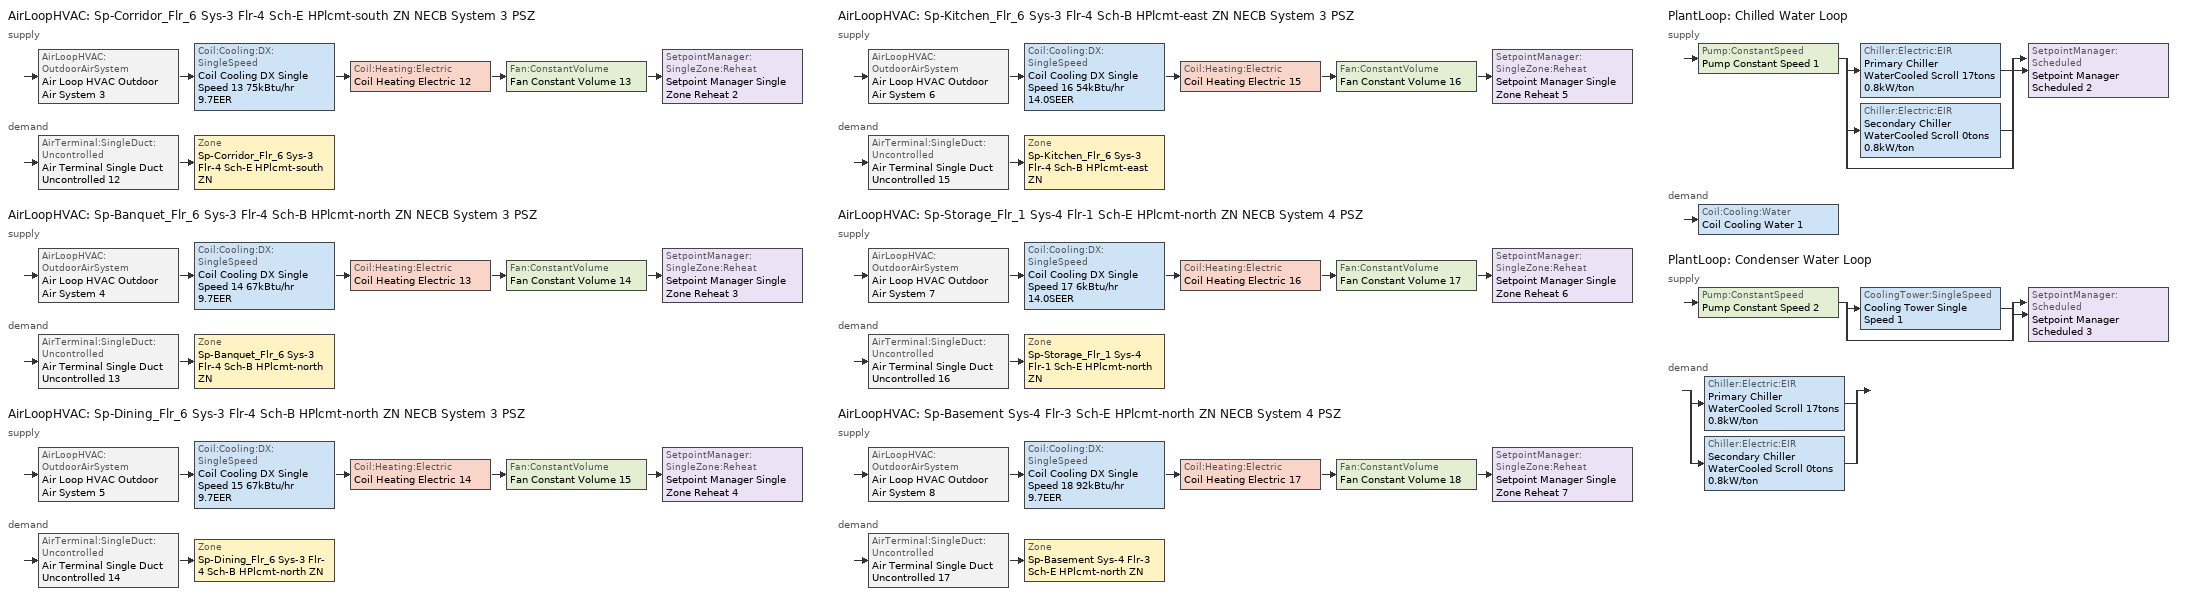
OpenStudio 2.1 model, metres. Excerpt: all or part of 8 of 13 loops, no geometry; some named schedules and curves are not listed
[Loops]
AirLoopHVAC 'Sp-Corridor_Flr_6 Sys-3 Flr-4 Sch-E HPlcmt-south ZN NECB System 3 PSZ'
 supply: AirLoopHVAC:OutdoorAirSystem 'Air Loop HVAC Outdoor Air System 3' > Coil:Cooling:DX:SingleSpeed 'Coil Cooling DX Single Speed 13 75kBtu/hr 9.7EER' > Coil:Heating:Electric 'Coil Heating Electric 12' > Fan:ConstantVolume 'Fan Constant Volume 13' > SetpointManager:SingleZone:Reheat 'Setpoint Manager Single Zone Reheat 2'
 demand: AirTerminal:SingleDuct:Uncontrolled 'Air Terminal Single Duct Uncontrolled 12' > Zone 'Sp-Corridor_Flr_6 Sys-3 Flr-4 Sch-E HPlcmt-south ZN'
AirLoopHVAC 'Sp-Banquet_Flr_6 Sys-3 Flr-4 Sch-B HPlcmt-north ZN NECB System 3 PSZ'
 supply: AirLoopHVAC:OutdoorAirSystem 'Air Loop HVAC Outdoor Air System 4' > Coil:Cooling:DX:SingleSpeed 'Coil Cooling DX Single Speed 14 67kBtu/hr 9.7EER' > Coil:Heating:Electric 'Coil Heating Electric 13' > Fan:ConstantVolume 'Fan Constant Volume 14' > SetpointManager:SingleZone:Reheat 'Setpoint Manager Single Zone Reheat 3'
 demand: AirTerminal:SingleDuct:Uncontrolled 'Air Terminal Single Duct Uncontrolled 13' > Zone 'Sp-Banquet_Flr_6 Sys-3 Flr-4 Sch-B HPlcmt-north ZN'
AirLoopHVAC 'Sp-Dining_Flr_6 Sys-3 Flr-4 Sch-B HPlcmt-north ZN NECB System 3 PSZ'
 supply: AirLoopHVAC:OutdoorAirSystem 'Air Loop HVAC Outdoor Air System 5' > Coil:Cooling:DX:SingleSpeed 'Coil Cooling DX Single Speed 15 67kBtu/hr 9.7EER' > Coil:Heating:Electric 'Coil Heating Electric 14' > Fan:ConstantVolume 'Fan Constant Volume 15' > SetpointManager:SingleZone:Reheat 'Setpoint Manager Single Zone Reheat 4'
 demand: AirTerminal:SingleDuct:Uncontrolled 'Air Terminal Single Duct Uncontrolled 14' > Zone 'Sp-Dining_Flr_6 Sys-3 Flr-4 Sch-B HPlcmt-north ZN'
AirLoopHVAC 'Sp-Kitchen_Flr_6 Sys-3 Flr-4 Sch-B HPlcmt-east ZN NECB System 3 PSZ'
 supply: AirLoopHVAC:OutdoorAirSystem 'Air Loop HVAC Outdoor Air System 6' > Coil:Cooling:DX:SingleSpeed 'Coil Cooling DX Single Speed 16 54kBtu/hr 14.0SEER' > Coil:Heating:Electric 'Coil Heating Electric 15' > Fan:ConstantVolume 'Fan Constant Volume 16' > SetpointManager:SingleZone:Reheat 'Setpoint Manager Single Zone Reheat 5'
 demand: AirTerminal:SingleDuct:Uncontrolled 'Air Terminal Single Duct Uncontrolled 15' > Zone 'Sp-Kitchen_Flr_6 Sys-3 Flr-4 Sch-B HPlcmt-east ZN'
AirLoopHVAC 'Sp-Storage_Flr_1 Sys-4 Flr-1 Sch-E HPlcmt-north ZN NECB System 4 PSZ'
 supply: AirLoopHVAC:OutdoorAirSystem 'Air Loop HVAC Outdoor Air System 7' > Coil:Cooling:DX:SingleSpeed 'Coil Cooling DX Single Speed 17 6kBtu/hr 14.0SEER' > Coil:Heating:Electric 'Coil Heating Electric 16' > Fan:ConstantVolume 'Fan Constant Volume 17' > SetpointManager:SingleZone:Reheat 'Setpoint Manager Single Zone Reheat 6'
 demand: AirTerminal:SingleDuct:Uncontrolled 'Air Terminal Single Duct Uncontrolled 16' > Zone 'Sp-Storage_Flr_1 Sys-4 Flr-1 Sch-E HPlcmt-north ZN'
AirLoopHVAC 'Sp-Basement Sys-4 Flr-3 Sch-E HPlcmt-north ZN NECB System 4 PSZ'
 supply: AirLoopHVAC:OutdoorAirSystem 'Air Loop HVAC Outdoor Air System 8' > Coil:Cooling:DX:SingleSpeed 'Coil Cooling DX Single Speed 18 92kBtu/hr 9.7EER' > Coil:Heating:Electric 'Coil Heating Electric 17' > Fan:ConstantVolume 'Fan Constant Volume 18' > SetpointManager:SingleZone:Reheat 'Setpoint Manager Single Zone Reheat 7'
 demand: AirTerminal:SingleDuct:Uncontrolled 'Air Terminal Single Duct Uncontrolled 17' > Zone 'Sp-Basement Sys-4 Flr-3 Sch-E HPlcmt-north ZN'
PlantLoop 'Chilled Water Loop'
 supply: Pump:ConstantSpeed 'Pump Constant Speed 1' > split
  | Chiller:Electric:EIR 'Primary Chiller WaterCooled Scroll 17tons 0.8kW/ton'
  | Chiller:Electric:EIR 'Secondary Chiller WaterCooled Scroll 0tons 0.8kW/ton'
  | bypass
  join > SetpointManager:Scheduled 'Setpoint Manager Scheduled 2'
 demand: Coil:Cooling:Water 'Coil Cooling Water 1'
PlantLoop 'Condenser Water Loop'
 supply: Pump:ConstantSpeed 'Pump Constant Speed 2' > split
  | CoolingTower:SingleSpeed 'Cooling Tower Single Speed 1'
  | bypass
  join > SetpointManager:Scheduled 'Setpoint Manager Scheduled 3'
 demand: split
  | Chiller:Electric:EIR 'Primary Chiller WaterCooled Scroll 17tons 0.8kW/ton'
  | Chiller:Electric:EIR 'Secondary Chiller WaterCooled Scroll 0tons 0.8kW/ton'
[Sizing:Zone] Zone Cooling Design Supply Air Temperature Input Method=SupplyAirTemperature; Zone Cooling Design Supply Air Temperature {C}=13; Zone Cooling Design Supply Air Temperature Difference {deltaC}=11.11; Zone Heating Design Supply Air Temperature Input Method=SupplyAirTemperature; Zone Heating Design Supply Air Temperature {C}=43; Zone Heating Design Supply Air Temperature Difference {deltaC}=11.11; Zone Cooling Design Supply Air Humidity Ratio {kg-H2O/kg-air}=0.0085; Zone Heating Design Supply Air Humidity Ratio {kg-H2O/kg-air}=0.008; Zone Heating Sizing Factor=1.3; Zone Cooling Sizing Factor=1.1; Cooling Design Air Flow Method=DesignDay; Heating Design Air Flow Method=DesignDay; Account for Dedicated Outdoor Air System=No; Dedicated Outdoor Air System Control Strategy=NeutralSupplyAir; Dedicated Outdoor Air Low Setpoint Temperature for Design {C}=autosize; Dedicated Outdoor Air High Setpoint Temperature for Design {C}=autosize
Sp-Corridor_Flr_6 Sys-3 Flr-4 Sch-E HPlcmt-south ZN; Sp-Banquet_Flr_6 Sys-3 Flr-4 Sch-B HPlcmt-north ZN; Sp-Dining_Flr_6 Sys-3 Flr-4 Sch-B HPlcmt-north ZN; Sp-Kitchen_Flr_6 Sys-3 Flr-4 Sch-B HPlcmt-east ZN; Sp-Storage_Flr_1 Sys-4 Flr-1 Sch-E HPlcmt-north ZN; Sp-Basement Sys-4 Flr-3 Sch-E HPlcmt-north ZN
[Zone equipment]
Sp-Corridor_Flr_6 Sys-3 Flr-4 Sch-E HPlcmt-south ZN: Air Terminal Single Duct Uncontrolled 12, Zone HVAC Baseboard Convective Water 12
Sp-Banquet_Flr_6 Sys-3 Flr-4 Sch-B HPlcmt-north ZN: Air Terminal Single Duct Uncontrolled 13, Zone HVAC Baseboard Convective Water 13
Sp-Dining_Flr_6 Sys-3 Flr-4 Sch-B HPlcmt-north ZN: Air Terminal Single Duct Uncontrolled 14, Zone HVAC Baseboard Convective Water 14
Sp-Kitchen_Flr_6 Sys-3 Flr-4 Sch-B HPlcmt-east ZN: Air Terminal Single Duct Uncontrolled 15, Zone HVAC Baseboard Convective Water 15
Sp-Storage_Flr_1 Sys-4 Flr-1 Sch-E HPlcmt-north ZN: Air Terminal Single Duct Uncontrolled 16, Zone HVAC Baseboard Convective Water 16
Sp-Basement Sys-4 Flr-3 Sch-E HPlcmt-north ZN: Air Terminal Single Duct Uncontrolled 17, Zone HVAC Baseboard Convective Water 17
[PlantLoop] Plant Loop Volume {m3}=Autocalculate; Load Distribution Scheme=Optimal
Chilled Water Loop; Condenser Water Loop
[Sizing:Plant] Loop Design Temperature Difference {deltaC}=6; Sizing Option=NonCoincident; Zone Timesteps in Averaging Window=1; Coincident Sizing Factor Mode=None
Name | Loop Type | Design Loop Exit Temperature {C}
Chilled Water Loop | Cooling | 7
Condenser Water Loop | Condenser | 29
[AirLoopHVAC] Design Supply Air Flow Rate {m3/s}=AutoSize
Name | Availability Schedule | Availability Manager
Sp-Corridor_Flr_6 Sys-3 Flr-4 Sch-E HPlcmt-south ZN NECB System 3 PSZ | Sp-Corridor_Flr_6 Sys-3 Flr-4 Sch-E HPlcmt-south ZN NECB System 3 PSZ Occ Sch | Availability Manager Night Cycle 4
Sp-Banquet_Flr_6 Sys-3 Flr-4 Sch-B HPlcmt-north ZN NECB System 3 PSZ | Sp-Banquet_Flr_6 Sys-3 Flr-4 Sch-B HPlcmt-north ZN NECB System 3 PSZ Occ Sch | Availability Manager Night Cycle 2
Sp-Dining_Flr_6 Sys-3 Flr-4 Sch-B HPlcmt-north ZN NECB System 3 PSZ | Sp-Dining_Flr_6 Sys-3 Flr-4 Sch-B HPlcmt-north ZN NECB System 3 PSZ Occ Sch | Availability Manager Night Cycle 5
Sp-Kitchen_Flr_6 Sys-3 Flr-4 Sch-B HPlcmt-east ZN NECB System 3 PSZ | Sp-Kitchen_Flr_6 Sys-3 Flr-4 Sch-B HPlcmt-east ZN NECB System 3 PSZ Occ Sch | Availability Manager Night Cycle 6
Sp-Storage_Flr_1 Sys-4 Flr-1 Sch-E HPlcmt-north ZN NECB System 4 PSZ | Always On Discrete
Sp-Basement Sys-4 Flr-3 Sch-E HPlcmt-north ZN NECB System 4 PSZ | Sp-Basement Sys-4 Flr-3 Sch-E HPlcmt-north ZN NECB System 4 PSZ Occ Sch | Availability Manager Night Cycle 3
[Sizing:System] Type of Load to Size On=Sensible; Design Outdoor Air Flow Rate {m3/s}=Autosize; Minimum System Air Flow Ratio=1; Preheat Design Temperature {C}=7; Preheat Design Humidity Ratio {kg-H2O/kg-Air}=0.008; Precool Design Temperature {C}=13; Precool Design Humidity Ratio {kg-H2O/kg-Air}=0.008; Central Cooling Design Supply Air Temperature {C}=13; Central Heating Design Supply Air Temperature {C}=43; Sizing Option=NonCoincident; 100% Outdoor Air in Cooling=No; 100% Outdoor Air in Heating=No; Central Cooling Design Supply Air Humidity Ratio {kg-H2O/kg-Air}=0.0085; Central Heating Design Supply Air Humidity Ratio {kg-H2O/kg-Air}=0.008; Cooling Design Air Flow Method=DesignDay; Cooling Design Air Flow Rate {m3/s}=0; Heating Design Air Flow Method=DesignDay; Heating Design Air Flow Rate {m3/s}=0; System Outdoor Air Method=ZoneSum; Zone Maximum Outdoor Air Fraction=1; Cooling Supply Air Flow Rate Per Floor Area {m3/s-m2}=0.00996765; Cooling Fraction of Autosized Cooling Supply Air Flow Rate=1; Cooling Supply Air Flow Rate Per Unit Cooling Capacity {m3/s-W}=3.94755e-05; Heating Supply Air Flow Rate Per Floor Area {m3/s-m2}=0.00996765; Heating Fraction of Autosized Heating Supply Air Flow Rate=1; Heating Fraction of Autosized Cooling Supply Air Flow Rate=1; Heating Supply Air Flow Rate Per Unit Heating Capacity {m3/s-W}=3.15882e-05; Cooling Design Capacity Method=CoolingDesignCapacity; Cooling Design Capacity {W}=autosize; Cooling Design Capacity Per Floor Area {W/m2}=234.7; Fraction of Autosized Cooling Design Capacity=1; Heating Design Capacity Method=HeatingDesignCapacity; Heating Design Capacity {W}=autosize; Heating Design Capacity Per Floor Area {W/m2}=157; Fraction of Autosized Heating Design Capacity=1; Central Cooling Capacity Control Method=OnOff
Sp-Corridor_Flr_6 Sys-3 Flr-4 Sch-E HPlcmt-south ZN NECB System 3 PSZ; Sp-Banquet_Flr_6 Sys-3 Flr-4 Sch-B HPlcmt-north ZN NECB System 3 PSZ; Sp-Dining_Flr_6 Sys-3 Flr-4 Sch-B HPlcmt-north ZN NECB System 3 PSZ; Sp-Kitchen_Flr_6 Sys-3 Flr-4 Sch-B HPlcmt-east ZN NECB System 3 PSZ; Sp-Storage_Flr_1 Sys-4 Flr-1 Sch-E HPlcmt-north ZN NECB System 4 PSZ; Sp-Basement Sys-4 Flr-3 Sch-E HPlcmt-north ZN NECB System 4 PSZ
[Fan:ConstantVolume] Availability Schedule=Always On Discrete; Fan Efficiency=0.39975; Pressure Rise {Pa}=640; Maximum Flow Rate {m3/s}=AutoSize; Motor Efficiency=0.615
Fan Constant Volume 13; Fan Constant Volume 14; Fan Constant Volume 15; Fan Constant Volume 16; Fan Constant Volume 17; Fan Constant Volume 18
[Coil:Cooling:DX:SingleSpeed] Availability Schedule=Always On Discrete; Rated Total Cooling Capacity {W}=autosize; Rated Sensible Heat Ratio=autosize; Rated Air Flow Rate {m3/s}=autosize; Rated Evaporator Fan Power Per Volume Flow Rate {W/(m3/s)}=773.3; Condenser Type=AirCooled; Evaporative Condenser Effectiveness=0; Evaporative Condenser Air Flow Rate {m3/s}=Autosize; Evaporative Condenser Pump Rated Power Consumption {W}=Autosize; Crankcase Heater Capacity {W}=0; Maximum Outdoor Dry-Bulb Temperature for Crankcase Heater Operation {C}=0; Basin Heater Capacity {W/K}=0; Basin Heater Setpoint Temperature {C}=10
Name | Rated COP {W/W} | Total Cooling Capacity Function of Temperature Curve | Total Cooling Capacity Function of Flow Fraction Curve | Energy Input Ratio Function of Temperature Curve | Energy Input Ratio Function of Flow Fraction Curve | Part Load Fraction Correlation Curve
Coil Cooling DX Single Speed 13 75kBtu/hr 9.7EER | 3.33576 | DXCOOL-NECB2011-REF-CAPFT 4 | DXCOOL-NECB2011-REF-CAPFFLOW 4 | DXCOOL-NECB2011-REF-COOLEIRFT 4 | DXCOOL-NECB2011-REF-COOLEIRFFLOW 4 | DXCOOL-NECB2011-REF-COOLPLFFPLR 4
Coil Cooling DX Single Speed 14 67kBtu/hr 9.7EER | 3.32962 | DXCOOL-NECB2011-REF-CAPFT 5 | DXCOOL-NECB2011-REF-CAPFFLOW 5 | DXCOOL-NECB2011-REF-COOLEIRFT 5 | DXCOOL-NECB2011-REF-COOLEIRFFLOW 5 | DXCOOL-NECB2011-REF-COOLPLFFPLR 5
Coil Cooling DX Single Speed 15 67kBtu/hr 9.7EER | 3.32962 | DXCOOL-NECB2011-REF-CAPFT 6 | DXCOOL-NECB2011-REF-CAPFFLOW 6 | DXCOOL-NECB2011-REF-COOLEIRFT 6 | DXCOOL-NECB2011-REF-COOLEIRFFLOW 6 | DXCOOL-NECB2011-REF-COOLPLFFPLR 6
Coil Cooling DX Single Speed 16 54kBtu/hr 14.0SEER | 3.8248 | DXCOOL-NECB2011-REF-CAPFT 7 | DXCOOL-NECB2011-REF-CAPFFLOW 7 | DXCOOL-NECB2011-REF-COOLEIRFT 7 | DXCOOL-NECB2011-REF-COOLEIRFFLOW 7 | DXCOOL-NECB2011-REF-COOLPLFFPLR 7
Coil Cooling DX Single Speed 17 6kBtu/hr 14.0SEER | 3.8248 | DXCOOL-NECB2011-REF-CAPFT 8 | DXCOOL-NECB2011-REF-CAPFFLOW 8 | DXCOOL-NECB2011-REF-COOLEIRFT 8 | DXCOOL-NECB2011-REF-COOLEIRFFLOW 8 | DXCOOL-NECB2011-REF-COOLPLFFPLR 8
Coil Cooling DX Single Speed 18 92kBtu/hr 9.7EER | 3.34887 | DXCOOL-NECB2011-REF-CAPFT 9 | DXCOOL-NECB2011-REF-CAPFFLOW 9 | DXCOOL-NECB2011-REF-COOLEIRFT 9 | DXCOOL-NECB2011-REF-COOLEIRFFLOW 9 | DXCOOL-NECB2011-REF-COOLPLFFPLR 9
[Controller:OutdoorAir] Minimum Outdoor Air Flow Rate {m3/s}=0; Maximum Outdoor Air Flow Rate {m3/s}=Autosize; Economizer Control Action Type=ModulateFlow; Lockout Type=NoLockout; Minimum Limit Type=FixedMinimum; High Humidity Control=No; Heat Recovery Bypass Control Type=BypassWhenWithinEconomizerLimits
Name | Economizer Control Type | Minimum Outdoor Air Schedule | Controller Mechanical Ventilation | Economizer Maximum Limit Dry-Bulb Temperature {C} | Economizer Maximum Limit Enthalpy {J/kg} | Economizer Minimum Limit Dry-Bulb Temperature {C}
Controller Outdoor Air 3 | DifferentialEnthalpy | Sp-Corridor_Flr_6 Sys-3 Flr-4 Sch-E HPlcmt-south ZN NECB System 3 PSZ Occ Sch | Controller Mechanical Ventilation 3
Controller Outdoor Air 4 | NoEconomizer | Sp-Banquet_Flr_6 Sys-3 Flr-4 Sch-B HPlcmt-north ZN NECB System 3 PSZ Occ Sch | Controller Mechanical Ventilation 4 | 28 | 64000 | -100
Controller Outdoor Air 5 | NoEconomizer | Sp-Dining_Flr_6 Sys-3 Flr-4 Sch-B HPlcmt-north ZN NECB System 3 PSZ Occ Sch | Controller Mechanical Ventilation 5 | 28 | 64000 | -100
Controller Outdoor Air 6 | NoEconomizer | Sp-Kitchen_Flr_6 Sys-3 Flr-4 Sch-B HPlcmt-east ZN NECB System 3 PSZ Occ Sch | Controller Mechanical Ventilation 6 | 28 | 64000 | -100
Controller Outdoor Air 7 | NoEconomizer | Always On Discrete | Controller Mechanical Ventilation 7 | 28 | 64000 | -100
Controller Outdoor Air 8 | DifferentialEnthalpy | Sp-Basement Sys-4 Flr-3 Sch-E HPlcmt-north ZN NECB System 4 PSZ Occ Sch | Controller Mechanical Ventilation 8
[Controller:MechanicalVentilation] Availability Schedule=Always On Discrete; System Outdoor Air Method=ZoneSum
Controller Mechanical Ventilation 3; Controller Mechanical Ventilation 4; Controller Mechanical Ventilation 5; Controller Mechanical Ventilation 6; Controller Mechanical Ventilation 7; Controller Mechanical Ventilation 8
[AirLoopHVAC:OutdoorAirSystem]
Name | Controller
Air Loop HVAC Outdoor Air System 3 | Controller Outdoor Air 3
Air Loop HVAC Outdoor Air System 4 | Controller Outdoor Air 4
Air Loop HVAC Outdoor Air System 5 | Controller Outdoor Air 5
Air Loop HVAC Outdoor Air System 6 | Controller Outdoor Air 6
Air Loop HVAC Outdoor Air System 7 | Controller Outdoor Air 7
Air Loop HVAC Outdoor Air System 8 | Controller Outdoor Air 8
[Controller:WaterCoil]
Controller Water Coil 2: Water Coil=Coil Cooling Water 1; Action=Reverse; Minimum Actuated Flow {m3/s}=0
[SetpointManager:Scheduled] Control Variable=Temperature
Name | Schedule
Setpoint Manager Scheduled 2 | CHW Temp
Setpoint Manager Scheduled 3 | CW Temp
[Coil:Heating:Electric] Availability Schedule=Always On Discrete
Coil Heating Electric 12; Coil Heating Electric 13; Coil Heating Electric 14; Coil Heating Electric 15; Coil Heating Electric 16; Coil Heating Electric 17
[AirTerminal:SingleDuct:Uncontrolled] Availability Schedule=Always On Discrete; Maximum Air Flow Rate {m3/s}=AutoSize
Air Terminal Single Duct Uncontrolled 12; Air Terminal Single Duct Uncontrolled 13; Air Terminal Single Duct Uncontrolled 14; Air Terminal Single Duct Uncontrolled 15; Air Terminal Single Duct Uncontrolled 16; Air Terminal Single Duct Uncontrolled 17
[SetpointManager:SingleZone:Reheat] Minimum Supply Air Temperature {C}=13; Maximum Supply Air Temperature {C}=43
Name | Control Zone
Setpoint Manager Single Zone Reheat 2 | Sp-Corridor_Flr_6 Sys-3 Flr-4 Sch-E HPlcmt-south ZN
Setpoint Manager Single Zone Reheat 3 | Sp-Banquet_Flr_6 Sys-3 Flr-4 Sch-B HPlcmt-north ZN
Setpoint Manager Single Zone Reheat 4 | Sp-Dining_Flr_6 Sys-3 Flr-4 Sch-B HPlcmt-north ZN
Setpoint Manager Single Zone Reheat 5 | Sp-Kitchen_Flr_6 Sys-3 Flr-4 Sch-B HPlcmt-east ZN
Setpoint Manager Single Zone Reheat 6 | Sp-Storage_Flr_1 Sys-4 Flr-1 Sch-E HPlcmt-north ZN
Setpoint Manager Single Zone Reheat 7 | Sp-Basement Sys-4 Flr-3 Sch-E HPlcmt-north ZN
[Pump:ConstantSpeed] Rated Flow Rate {m3/s}=autosize; Rated Pump Head {Pa}=179352; Rated Power Consumption {W}=autosize; Fraction of Motor Inefficiencies to Fluid Stream=0; Pump Control Type=Intermittent
Name | Motor Efficiency
Pump Constant Speed 1 | 0.855
Pump Constant Speed 2 | 0.865
[Chiller:Electric:EIR] Reference COP {W/W}=4.5032; Minimum Part Load Ratio=0.25; Minimum Unloading Ratio=0.25; Condenser Type=WaterCooled; Chiller Flow Mode=LeavingSetpointModulated; Design Heat Recovery Water Flow Rate {m3/s}=0; Sizing Factor=1; Basin Heater Capacity {W/K}=0; Basin Heater Setpoint Temperature {C}=10
Name | Reference Capacity {W} | Cooling Capacity Function of Temperature Curve | Electric Input to Cooling Output Ratio Function of Temperature Curve | Electric Input to Cooling Output Ratio Function of Part Load Ratio Curve
Primary Chiller WaterCooled Scroll 17tons 0.8kW/ton | 59915.3 | WaterCooled_Scroll_CAPFT_NECB2011 | WaterCooled_Scroll_EIRFT_NECB2011 | WaterCooled_Scroll_EIRFPLR_NECB2011
Secondary Chiller WaterCooled Scroll 0tons 0.8kW/ton | 0.001 | WaterCooled_Scroll_CAPFT_NECB2011 1 | WaterCooled_Scroll_EIRFT_NECB2011 1 | WaterCooled_Scroll_EIRFPLR_NECB2011 1
[CoolingTower:SingleSpeed]
Cooling Tower Single Speed 1: Design Water Flow Rate {m3/s}=autosize; Design Air Flow Rate {m3/s}=autosize; Fan Power at Design Air Flow Rate {W}=1098.31; U-Factor Times Area Value at Design Air Flow Rate {W/K}=autosize; Air Flow Rate in Free Convection Regime {m3/s}=autosize; U-Factor Times Area Value at Free Convection Air Flow Rate {W/K}=autosize; Performance Input Method=UFactorTimesAreaAndDesignWaterFlowRate; Free Convection Capacity {W}=0; Basin Heater Capacity {W/K}=0; Evaporation Loss Mode=LossFactor; Evaporation Loss Factor {percent/K}=0.2; Drift Loss Percent {percent}=0.008; Blowdown Calculation Mode=ConcentrationRatio; Blowdown Concentration Ratio=3; Capacity Control=FanCycling; Number of Cells=1; Cell Control=MinimalCell; Cell Minimum  Water Flow Rate Fraction=0.33; Cell Maximum Water Flow Rate Fraction=2.5; Sizing Factor=1
[Coil:Cooling:Water]
Coil Cooling Water 1: Availability Schedule=Always On Discrete
[AvailabilityManager:NightCycle] Control Type=CycleOnAny; Thermostat Tolerance {deltaC}=1; Cycling Run Time {s}=3600
Availability Manager Night Cycle 2; Availability Manager Night Cycle 3; Availability Manager Night Cycle 4; Availability Manager Night Cycle 5; Availability Manager Night Cycle 6
[Schedule:Ruleset]
Name | Default Day Schedule | Summer Design Day Schedule | Winter Design Day Schedule
Sp-Banquet_Flr_6 Sys-3 Flr-4 Sch-B HPlcmt-north ZN NECB System 3 PSZ Occ Sch | Sp-Banquet_Flr_6 Sys-3 Flr-4 Sch-B HPlcmt-north ZN NECB System 3 PSZ Occ Sch Default | Sp-Banquet_Flr_6 Sys-3 Flr-4 Sch-B HPlcmt-north ZN NECB System 3 PSZ Occ Sch Summer Design Day | Sp-Banquet_Flr_6 Sys-3 Flr-4 Sch-B HPlcmt-north ZN NECB System 3 PSZ Occ Sch Winter Design Day
Sp-Basement Sys-4 Flr-3 Sch-E HPlcmt-north ZN NECB System 4 PSZ Occ Sch | Sp-Basement Sys-4 Flr-3 Sch-E HPlcmt-north ZN NECB System 4 PSZ Occ Sch Default | Sp-Basement Sys-4 Flr-3 Sch-E HPlcmt-north ZN NECB System 4 PSZ Occ Sch Summer Design Day | Sp-Basement Sys-4 Flr-3 Sch-E HPlcmt-north ZN NECB System 4 PSZ Occ Sch Winter Design Day
Sp-Corridor_Flr_6 Sys-3 Flr-4 Sch-E HPlcmt-south ZN NECB System 3 PSZ Occ Sch | Sp-Corridor_Flr_6 Sys-3 Flr-4 Sch-E HPlcmt-south ZN NECB System 3 PSZ Occ Sch Default | Sp-Corridor_Flr_6 Sys-3 Flr-4 Sch-E HPlcmt-south ZN NECB System 3 PSZ Occ Sch Summer Design Day | Sp-Corridor_Flr_6 Sys-3 Flr-4 Sch-E HPlcmt-south ZN NECB System 3 PSZ Occ Sch Winter Design Day
Sp-Dining_Flr_6 Sys-3 Flr-4 Sch-B HPlcmt-north ZN NECB System 3 PSZ Occ Sch | Sp-Dining_Flr_6 Sys-3 Flr-4 Sch-B HPlcmt-north ZN NECB System 3 PSZ Occ Sch Default | Sp-Dining_Flr_6 Sys-3 Flr-4 Sch-B HPlcmt-north ZN NECB System 3 PSZ Occ Sch Summer Design Day | Sp-Dining_Flr_6 Sys-3 Flr-4 Sch-B HPlcmt-north ZN NECB System 3 PSZ Occ Sch Winter Design Day
Sp-Kitchen_Flr_6 Sys-3 Flr-4 Sch-B HPlcmt-east ZN NECB System 3 PSZ Occ Sch | Sp-Kitchen_Flr_6 Sys-3 Flr-4 Sch-B HPlcmt-east ZN NECB System 3 PSZ Occ Sch Default | Sp-Kitchen_Flr_6 Sys-3 Flr-4 Sch-B HPlcmt-east ZN NECB System 3 PSZ Occ Sch Summer Design Day | Sp-Kitchen_Flr_6 Sys-3 Flr-4 Sch-B HPlcmt-east ZN NECB System 3 PSZ Occ Sch Winter Design Day
[Schedule:Constant]
Always On Discrete: Value=1
[Curve:Biquadratic] Minimum Value of x=13; Maximum Value of x=24; Minimum Value of y=24; Maximum Value of y=46
Name | Coefficient1 Constant | Coefficient2 x | Coefficient3 x**2 | Coefficient4 y | Coefficient5 y**2 | Coefficient6 x*y
DXCOOL-NECB2011-REF-CAPFT 4; DXCOOL-NECB2011-REF-CAPFT 5 | 0.867905 | 0.0142459 | 0.00055436 | -0.0075575 | 3.3e-05 | -0.0001918
DXCOOL-NECB2011-REF-COOLEIRFT 4 | 0.116936 | 0.0284933 | -0.0004112 | 0.0214108 | 0.00016103 | -0.0006791
[Curve:Quadratic] Coefficient1 Constant=1; Coefficient2 x=0; Coefficient3 x**2=0; Minimum Value of x=0; Maximum Value of x=1
DXCOOL-NECB2011-REF-CAPFFLOW 4; DXCOOL-NECB2011-REF-COOLEIRFFLOW 4; DXCOOL-NECB2011-REF-CAPFFLOW 5
[Curve:Cubic]
DXCOOL-NECB2011-REF-COOLPLFFPLR 4: Coefficient1 Constant=0.0277; Coefficient2 x=4.9151; Coefficient3 x**2=-8.184; Coefficient4 x**3=4.2702; Minimum Value of x=0.7; Maximum Value of x=1
